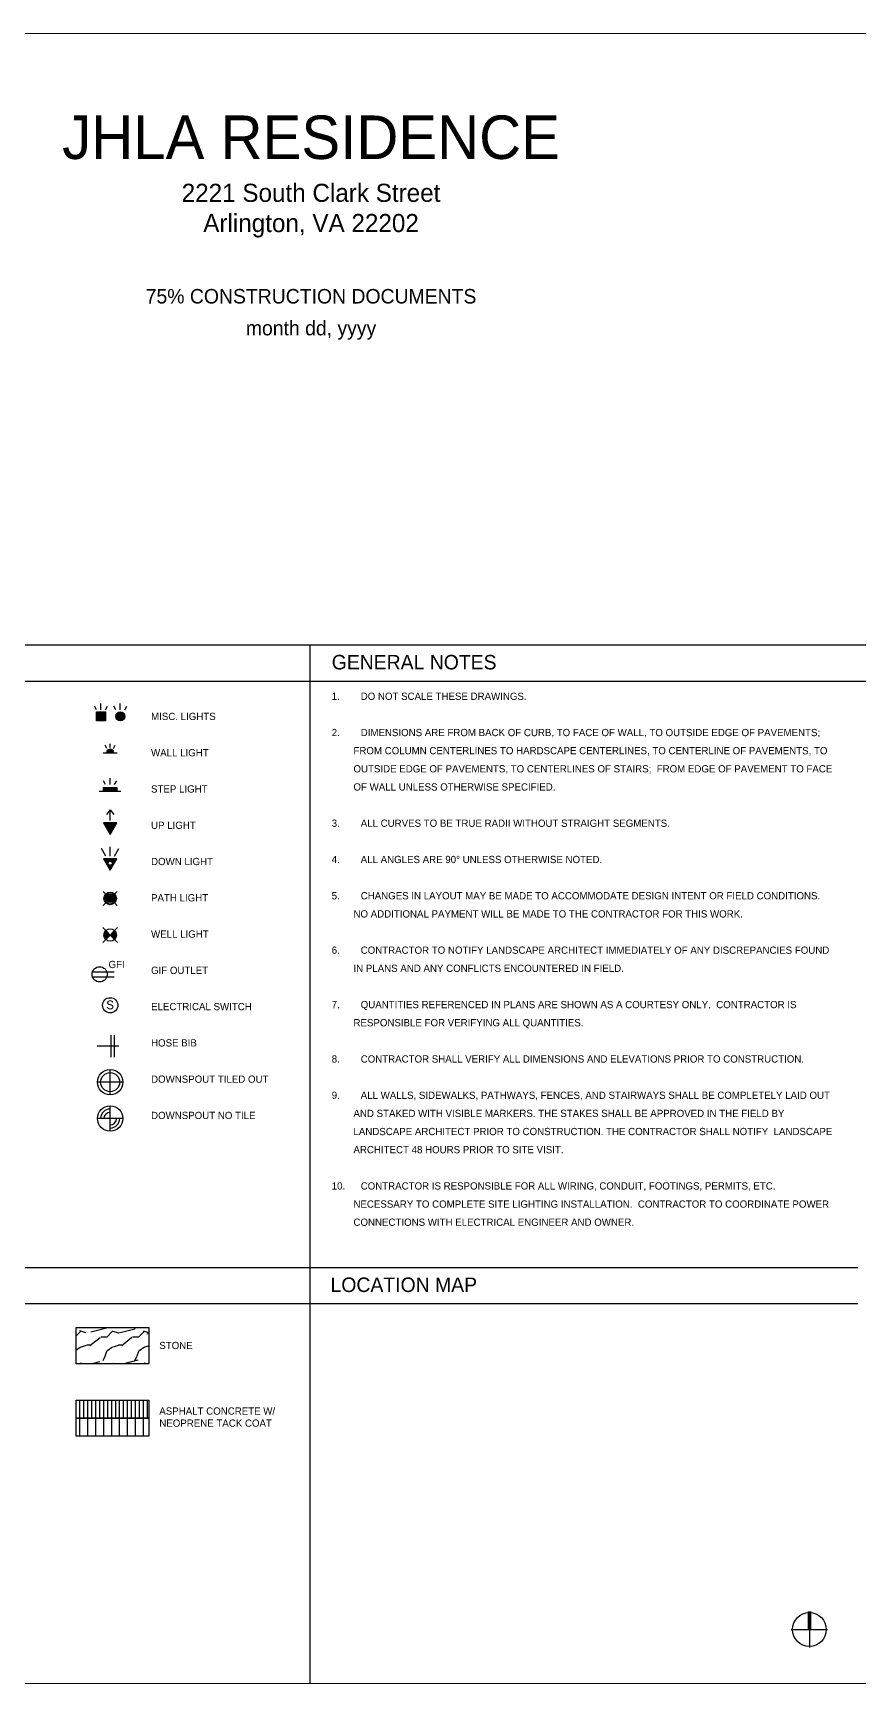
# Paper-space layout 'L-001 Cover Sheet' of a CAD drawing. Header units: inches. Extents: x 0 to 69.1, y 0 to 24.
# Drawn here: x 12.81 to 24.19, y 0.62 to 23.38 of the extents above; entities that cross this region are included whole.
import ezdxf
from ezdxf.enums import TextEntityAlignment as Align

# ---------------------------------------------------------------- set-up
doc = ezdxf.new("R2010")
doc.units = ezdxf.units.IN
doc.header["$MEASUREMENT"] = 0
doc.layers.add('L-TTLB', color=7, linetype='Continuous')
doc.layers.add('L-TTLB-ANNO', color=7, linetype='Continuous')
doc.styles.add('Title Block Text', font='')
doc.styles.get('Title Block Text').set_extended_font_data('Avenir LT Std 55 Roman')

# ---------------------------------------------------------------- blocks, each defined once
blk = doc.blocks.new('L-TTLB_24X36')
at = {"layer": 'L-TTLB', "const_width": 0.0125}
blk.add_lwpolyline([(1.5, 0.625), (35.375, 0.625), (35.375, 23.375), (1.5, 23.375)], close=True, dxfattribs=at)
blk.add_lwpolyline([(1.5, 0.625), (35.375, 0.625), (35.375, 23.375), (1.5, 23.375)], close=True, dxfattribs=at)
blk = doc.blocks.new('L-NORTH')
blk.add_hatch(color=256).paths.add_polyline_path([(0.033, 0.499, 0.032861), (-0.033, 0.499), (-0.033, 0), (0.033, 0)])
for points in [[(-0.033, 0.499), (-0.033, 0)], [(0.033, 0.499), (0.033, 0)], [(-0.5, 0), (0.5, 0)], [(0, 0), (0, -0.5)]]:
    blk.add_lwpolyline(points)
blk.add_circle((0, 0), 0.467)
blk = doc.blocks.new('L-ANN-DS-NOTILE')
for points in [[(4, 0), (-4, 0)], [(0, -4), (0, 4)]]:
    blk.add_lwpolyline(points)
blk.add_circle((0, 0), 4)
for radius, start, end in [(3, 90, 180), (2, 90, 180), (2, 270, 360), (3, 270, 360)]:
    blk.add_arc((0, 0), radius, start, end)
blk = doc.blocks.new('L-LITE--03')
h = blk.add_hatch(color=256)
h.paths.add_polyline_path([(1.46, 2.53), (-1.46, 2.53), (0, 0)])
h.paths.add_polyline_path([(0.45, 1.56, 1), (-0.45, 1.56, 1)], flags=16)
for p, q in [((-0.98, 3.13), (-1.94, 4.79)), ((0, 3.13), (0, 5.21)), ((0.98, 3.13), (1.94, 4.79))]:
    blk.add_line(p, q)
blk.add_lwpolyline([(0, 0), (1.46, 2.53), (-1.46, 2.53)], close=True)
blk.add_circle((0, 1.56), 0.445)
blk = doc.blocks.new('L-LITE-02')
h = blk.add_hatch(color=256)
edge = h.paths.add_edge_path()
edge.add_arc((0, 0), 0.84, 0, 360)
for p, q in [((-1.52, 1.52), (-0.79, 0.79)), ((0.79, 0.79), (1.52, 1.52)), ((-1.52, -1.52), (-0.79, -0.79)), ((0.79, -0.79), (1.52, -1.52))]:
    blk.add_line(p, q)
for radius in [1.39, 1.12, 0.84]:
    blk.add_circle((0, 0), radius)
blk = doc.blocks.new('L-LITE-01')
h = blk.add_hatch(color=256)
h.paths.add_polyline_path([(-0.99, -0.99), (0, 0), (-0.99, 0.99, 0.198912), (-1.39, 0, 0.198912)])
h.paths.add_polyline_path([(0, 0), (0.99, -0.99, 0.198912), (1.39, 0, 0.198912), (0.99, 0.99)])
for p, q in [((-1.65, 1.65), (0.99, -0.99)), ((-0.99, -0.99), (1.65, 1.65)), ((-1.65, -1.65), (-0.99, -0.99)), ((0.99, -0.99), (1.65, -1.65))]:
    blk.add_line(p, q)
blk.add_circle((0, 0), 1.39)
blk = doc.blocks.new('*U14')
for points in [[(6, 0), (0, 0)], [(3.87, -3), (3.87, 3)], [(4.82, -3), (4.82, 3)]]:
    blk.add_lwpolyline(points)
blk = doc.blocks.new('L-ANNO-DS-TILEOUT')
for points in [[(4, 0), (-4, 0)], [(0, -4), (0, 4)]]:
    blk.add_lwpolyline(points)
for radius in [4, 3]:
    blk.add_circle((0, 0), radius)

psp = doc.layouts.new('L-001 Cover Sheet')

# ---------------------------------------------------------------- hatches: boundary and pattern name
at = {"layer": 'L-TTLB'}
h = psp.add_hatch(color=256, dxfattribs=at)
h.dxf.hatch_style = 1
h.paths.add_polyline_path([(13.682, 14.022), (13.807, 14.022), (13.807, 13.897), (13.682, 13.897)])
h = psp.add_hatch(color=256, dxfattribs=at)
h.dxf.hatch_style = 1
edge = h.paths.add_edge_path()
edge.add_arc((14.012, 13.96), 0.0631, 0, 360)
h = psp.add_hatch(color=256, dxfattribs=at)
h.dxf.hatch_style = 1
edge = h.paths.add_edge_path()
edge.add_arc((13.872, 13.458), 0.0507, 0, 180)
edge.add_line((13.821, 13.458), (13.922, 13.458))
h = psp.add_hatch(color=256, dxfattribs=at)
h.dxf.hatch_style = 1
h.paths.add_polyline_path([(13.78, 12.981), (13.963, 12.981), (13.963, 12.93), (13.78, 12.93)])
psp.add_hatch(color=256, dxfattribs=at).paths.add_polyline_path([(13.872, 12.332), (13.963, 12.49), (13.78, 12.49)])
h = psp.add_hatch(dxfattribs=at)
h.set_pattern_fill('WOOD2', color=256, scale=0.43849, angle=270, style=0, pattern_type=2)
h.set_pattern_definition([(243.4349, (12.47763, -11.53944), (0.4384904, 0.4384894), [0.05883, -0.921663]), (194.5742, (12.4513226, -11.592054), (11.839225734, 3.069425526), [0.2265344, -22.4268865]), (162.4744, (12.670567, -11.649058), (-7.015835544, 2.192452656), [0.087369, -8.649479]), (225, (12.58725, -11.62275), (-2e-16, -0.43849), [0.111621, -0.508497]), (180, (12.50833, -11.70168), (-0.43849, -0.43849), [0.083313, -0.355177]), (219.0939, (12.425013, -11.701677), (-4.823385197, -3.946411777), [0.180794, -8.858905]), (180, (12.2847, -11.8157), (-0.43849, -0.43849), [0.052619, -0.385871]), (197.5256, (12.670567, -11.815684), (7.015835544, 2.192452656), [0.087369, -8.649479]), (213.6901, (12.58725, -11.84199), (0.8769794, 0.4384904), [0.09486, -1.486138]), (249.7751, (12.508326, -11.894612), (-1.75396288, -4.823386668), [0.0887876, -8.7899544])])
h.paths.add_polyline_path([(14.404, 5.034), (14.404, 5.534), (13.404, 5.534), (13.404, 5.034)])
h = psp.add_hatch(dxfattribs=at)
h.set_pattern_fill('ANSI31', color=256, scale=0.43849, angle=45, style=0)
h.set_pattern_definition([(90, (13.235373, 4.28387), (-0.0548112, 1e-17), [])])
h.paths.add_polyline_path([(13.404, 4.534), (13.404, 4.284), (14.404, 4.284), (14.404, 4.534)])
h = psp.add_hatch(dxfattribs=at)
h.set_pattern_fill('ANSI31', color=256, scale=0.87698, angle=45, style=0)
h.set_pattern_definition([(90, (13.23537, 3.62613), (-0.1096225, 2e-17), [])])
h.paths.add_polyline_path([(14.404, 4.034), (14.404, 4.284), (13.404, 4.284), (13.404, 4.034)])

# ---------------------------------------------------------------- linework, layer by layer
for p, q in [((13.745, 14.05), (13.745, 14.139)), ((14.012, 14.05), (14.012, 14.139)), ((13.683, 14.05), (13.654, 14.1)), ((13.806, 14.05), (13.835, 14.101)), ((13.951, 14.05), (13.922, 14.1)), ((14.074, 14.05), (14.103, 14.101)), ((13.828, 13.516), (13.801, 13.562)), ((13.872, 13.531), (13.872, 13.583)), ((13.916, 13.516), (13.942, 13.562)), ((13.81, 13.018), (13.781, 13.069)), ((13.872, 13.018), (13.872, 13.107)), ((13.933, 13.018), (13.962, 13.069)), ((13.872, 12.673), (13.822, 12.605)), ((13.872, 12.522), (13.872, 12.673)), ((13.872, 12.673), (13.922, 12.605)), ((13.627, 10.438), (13.929, 10.438)), ((13.627, 10.368), (13.929, 10.368))]:
    psp.add_line(p, q, dxfattribs=at)
for points in [[(1.5, 14.947), (31.75, 14.947)], [(16.625, 14.947), (16.625, 6.363)], [(1.5, 14.447), (31.75, 14.447)], [(13.775, 13.458), (13.968, 13.458)], [(13.722, 12.93), (14.021, 12.93)], [(1.5, 6.363), (16.625, 6.363)], [(16.625, 6.363), (24.187, 6.363)], [(16.625, 6.363), (16.625, 0.625)], [(1.5, 5.863), (16.625, 5.863)], [(16.625, 5.863), (24.187, 5.863)]]:
    psp.add_lwpolyline(points, dxfattribs=at)
for points in [[(13.682, 14.022), (13.807, 14.022), (13.807, 13.897), (13.682, 13.897)], [(13.78, 12.981), (13.963, 12.981), (13.963, 12.93), (13.78, 12.93)], [(13.872, 12.332), (13.963, 12.49), (13.78, 12.49)]]:
    psp.add_lwpolyline(points, close=True, dxfattribs=at)
psp.add_lwpolyline([(13.922, 13.458, 1), (13.821, 13.458)], format="xyb", close=True, dxfattribs=at)
at = {"layer": 'L-TTLB', "flags": 128}
for points in [[(13.404, 5.534), (14.404, 5.534), (14.404, 5.034), (13.404, 5.034), (13.404, 5.534)], [(13.404, 4.534), (14.404, 4.534), (14.404, 4.034), (13.404, 4.034), (13.404, 4.534)]]:
    psp.add_lwpolyline(points, dxfattribs=at)
at = {"layer": 'L-TTLB', "color": 7, "flags": 128}
for points in [[(14.404, 4.284), (13.404, 4.284)], [(13.404, 4.284), (14.404, 4.284)]]:
    psp.add_lwpolyline(points, dxfattribs=at)
at = {"layer": 'L-TTLB'}
for centre, radius in [((14.012, 13.96), 0.0631), ((13.727, 10.403), 0.105), ((13.873, 9.976), 0.105)]:
    psp.add_circle(centre, radius, dxfattribs=at)

# ---------------------------------------------------------------- block references
psp.add_blockref('L-TTLB_24X36', (0, 0), dxfattribs=at)
for name, p, xscale, yscale, zscale in [('L-LITE--03', (13.872, 11.837), 0.0625, 0.0625, 0.0625), ('L-LITE-02', (13.872, 11.449), 0.0625, 0.0625, 0.0625), ('L-LITE-01', (13.872, 10.945), 0.0625, 0.0625, 0.0625), ('*U14', (13.691, 9.413), 0.05, 0.05, 0.05), ('L-ANNO-DS-TILEOUT', (13.872, 8.916), 0.04375, 0.04375, 0.04375), ('L-ANN-DS-NOTILE', (13.872, 8.415), 0.04375, 0.04375, 0.04375), ('L-NORTH', (23.517, 1.37), 0.5, 0.5, 0.5)]:
    psp.add_blockref(name, p, dxfattribs=dict(at, xscale=xscale, yscale=yscale, zscale=zscale))

# ---------------------------------------------------------------- texts
at = {"layer": 'L-TTLB', "style": 'Title Block Text'}
psp.add_text('GFI', height=0.1, dxfattribs=at).set_placement((13.85, 10.489))
psp.add_text('S', height=0.12, dxfattribs=at).set_placement((13.871, 9.982), align=Align.MIDDLE_CENTER)
at = {"layer": 'L-TTLB', "char_height": 0.2, "attachment_point": 1, "style": 'Title Block Text'}
for s, insert in [('GENERAL NOTES', (16.928, 14.807)), ('LOCATION MAP', (16.912, 6.223))]:
    psp.add_mtext(s, dxfattribs=dict(at, insert=insert))
at = {"layer": 'L-TTLB', "insert": (14.436, 14.009), "char_height": 0.1, "width": 2.16177, "attachment_point": 1, "line_spacing_factor": 3, "style": 'Title Block Text'}
psp.add_mtext('MISC. LIGHTS\\PWALL LIGHT\\PSTEP LIGHT\\PUP LIGHT\\PDOWN LIGHT\\PPATH LIGHT\\PWELL LIGHT\\PGIF OUTLET\\PELECTRICAL SWITCH\\PHOSE BIB\\PDOWNSPOUT TILED OUT\\PDOWNSPOUT NO TILE', dxfattribs=at)
at = {"layer": 'L-TTLB', "ltscale": 0.5, "char_height": 0.1, "width": 2.72691, "attachment_point": 1, "style": 'Title Block Text'}
for s, insert in [('\\A1;STONE', (14.55, 5.336)), ('\\A1;ASPHALT CONCRETE W/\\PNEOPRENE TACK COAT', (14.55, 4.432))]:
    psp.add_mtext(s, dxfattribs=dict(at, insert=insert))
at = {"layer": 'L-TTLB-ANNO', "style": 'Title Block Text'}
for s, width, insert, char_height, attachment_point in [('JHLA RESIDENCE', 19.35669, (16.643, 21.94), 0.6, 5), ('\\pxqc;2221 South Clark Street\\PArlington, VA 22202', 5.84565, (16.643, 21.303), 0.25, 2), ('\\pxqc;75% CONSTRUCTION DOCUMENTS', 10.72907, (16.643, 19.852), 0.2, 2), ('\\pxqc;month dd, yyyy', 10.72907, (16.643, 19.413), 0.2, 2)]:
    psp.add_mtext_dynamic_manual_height_columns(s, width=width, gutter_width=1, heights=[0], dxfattribs=dict(at, insert=insert, char_height=char_height, attachment_point=attachment_point))
at = {"layer": 'L-TTLB-ANNO', "insert": (16.928, 14.287), "char_height": 0.1, "width": 6.91762, "attachment_point": 1, "style": 'Title Block Text'}
psp.add_mtext('\\pxi-3,l3,sm1.5;1.^IDO NOT SCALE THESE DRAWINGS.\\P\\pi-3.7579,l3.784;\\P\\pi-3,l3;2.^IDIMENSIONS ARE FROM BACK OF CURB, TO FACE OF WALL, TO OUTSIDE EDGE OF PAVEMENTS; FROM COLUMN CENTERLINES TO HARDSCAPE CENTERLINES, TO CENTERLINE OF PAVEMENTS, TO OUTSIDE EDGE OF PAVEMENTS, TO CENTERLINES OF STAIRS;  FROM EDGE OF PAVEMENT TO FACE OF WALL UNLESS OTHERWISE SPECIFIED.\\P\\pi-3.7579,l3.784;\\P\\pi-3,l3;3.^IALL CURVES TO BE TRUE RADII WITHOUT STRAIGHT SEGMENTS.\\P\\pi-3.7579,l3.784;\\P\\pi-3,l3;4.^IALL ANGLES ARE 90° UNLESS OTHERWISE NOTED.\\P\\pi-3.7579,l3.784;\\P\\pi-3,l3;5.^ICHANGES IN LAYOUT MAY BE MADE TO ACCOMMODATE DESIGN INTENT OR FIELD CONDITIONS. NO ADDITIONAL PAYMENT WILL BE MADE TO THE CONTRACTOR FOR THIS WORK.\\P\\pi-3.7579,l3.784;\\P\\pi-3,l3;6.^ICONTRACTOR TO NOTIFY LANDSCAPE ARCHITECT IMMEDIATELY OF ANY DISCREPANCIES FOUND IN PLANS AND ANY CONFLICTS ENCOUNTERED IN FIELD.\\P\\P7.^IQUANTITIES REFERENCED IN PLANS ARE SHOWN AS A COURTESY ONLY.  CONTRACTOR IS RESPONSIBLE FOR VERIFYING ALL QUANTITIES.\\P\\P8.^ICONTRACTOR SHALL VERIFY ALL DIMENSIONS AND ELEVATIONS PRIOR TO CONSTRUCTION.\\P\\pi-3.7579,l3.784;\\P\\pi-3,l3;9.^IALL WALLS, SIDEWALKS, PATHWAYS, FENCES, AND STAIRWAYS SHALL BE COMPLETELY LAID OUT AND STAKED WITH VISIBLE MARKERS. THE STAKES SHALL BE APPROVED IN THE FIELD BY LANDSCAPE ARCHITECT PRIOR TO CONSTRUCTION. THE CONTRACTOR SHALL NOTIFY  LANDSCAPE ARCHITECT 48 HOURS PRIOR TO SITE VISIT.\\P\\pi-3.7579,l3.784;\\P\\pi-3,l3;10.^ICONTRACTOR IS RESPONSIBLE FOR ALL WIRING, CONDUIT, FOOTINGS, PERMITS, ETC. NECESSARY TO COMPLETE SITE LIGHTING INSTALLATION.  CONTRACTOR TO COORDINATE POWER CONNECTIONS WITH ELECTRICAL ENGINEER AND OWNER. ', dxfattribs=at)

doc.saveas('drawing.dxf')
